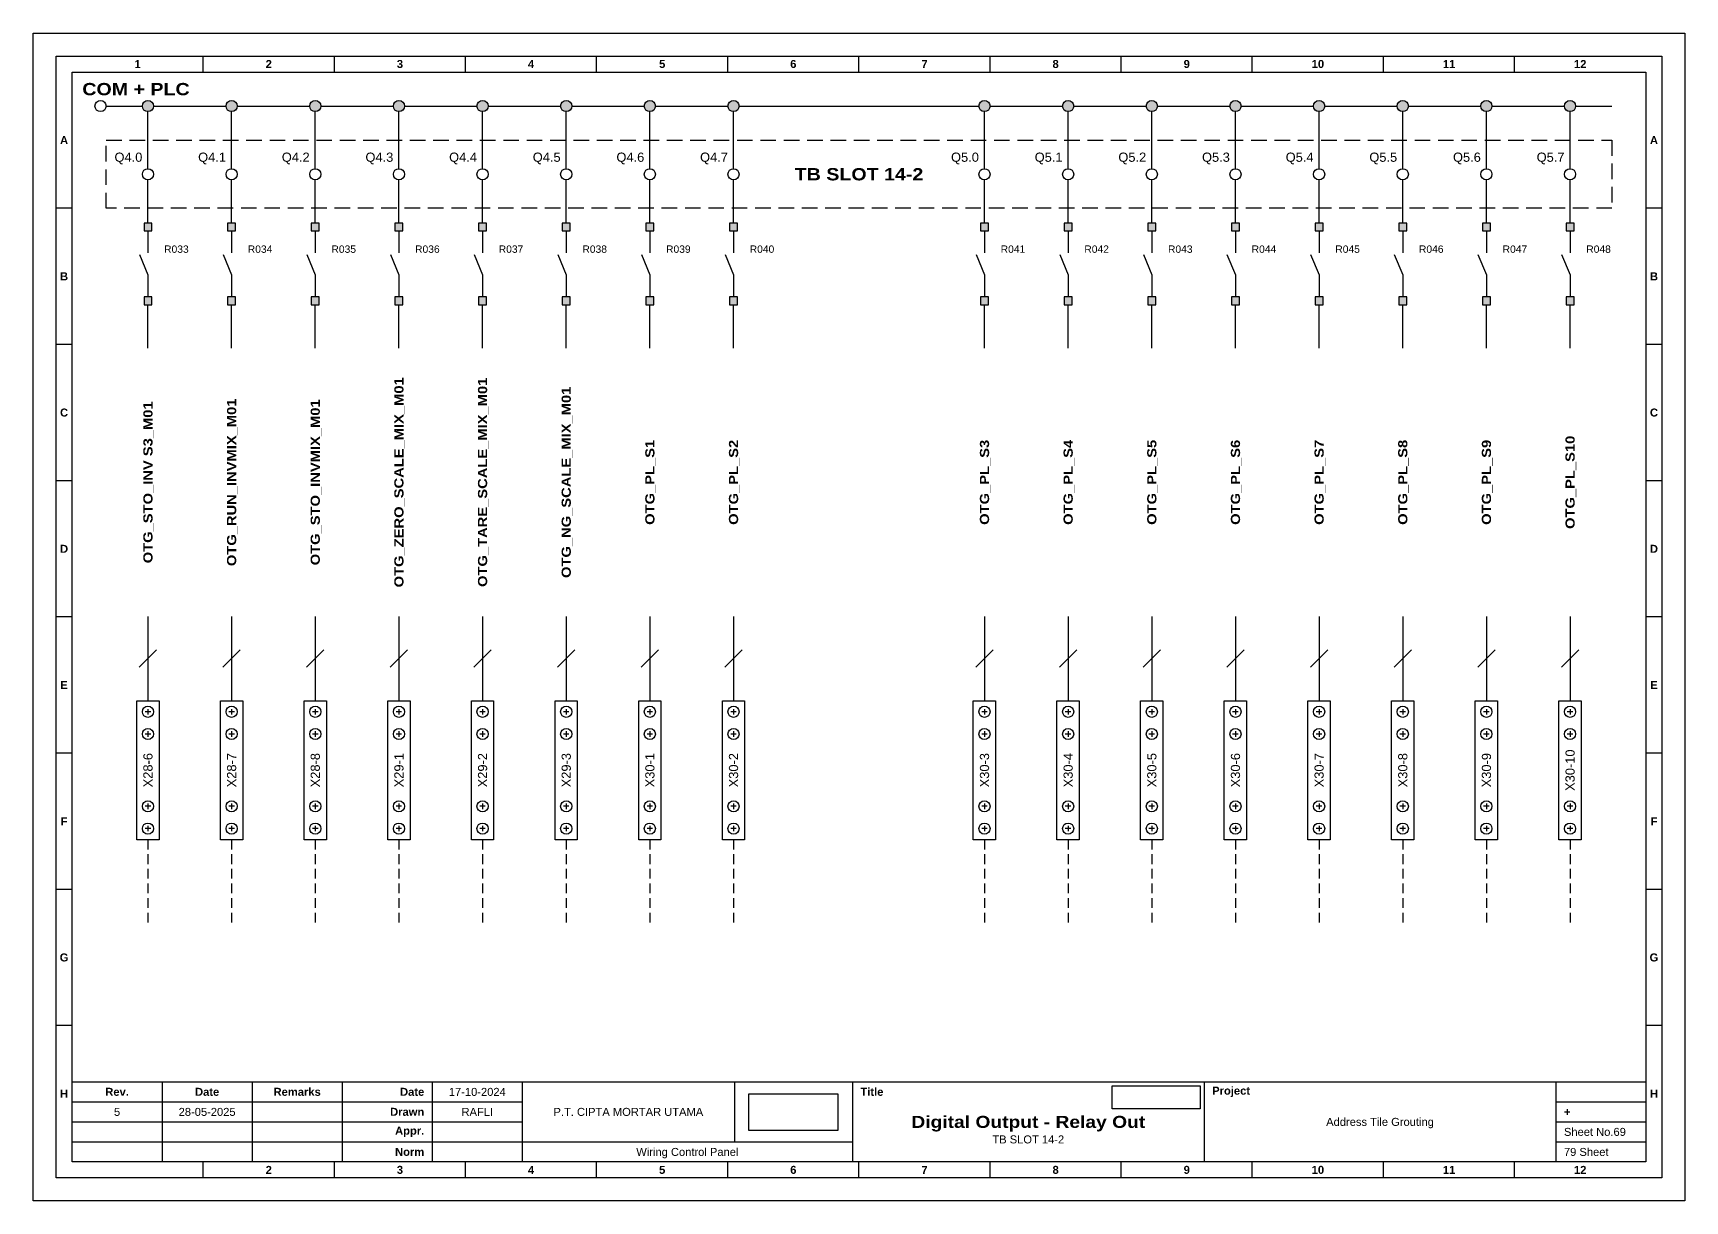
# Model space of a CAD drawing. Header units: millimetres. Extents: x 1512 to 2711, y 1342 to 1994.
# Drawn here: x 2131.7 to 2401.1, y 1803.4 to 1993.8 of the extents above; entities that cross this region are included whole.
import ezdxf
from ezdxf.enums import TextEntityAlignment as Align

# ---------------------------------------------------------------- set-up
doc = ezdxf.new("R2010")
doc.units = ezdxf.units.MM
doc.linetypes.add('HIDDEN', pattern=[9.525, 6.35, -3.175])
doc.styles.add('Bold', font='ariblk.ttf', dxfattribs={"height": 25.4})
doc.styles.get("Standard").update_dxf_attribs({"font": 'arial.ttf'})
picture_1 = doc.add_image_def('image1.png', size_in_pixel=(2048, 847))
picture_2 = doc.add_image_def('image2.png', size_in_pixel=(2092, 542))

# ---------------------------------------------------------------- blocks, each defined once
blk = doc.blocks.new('KOP MU PROJECT')
at = {"color": 6, "ltscale": 50}
for p, q in [((27.74, 184.05), (27.74, 186.66)), ((49.13, 184.05), (49.13, 186.66)), ((70.51, 184.05), (70.51, 186.66)), ((91.89, 184.05), (91.89, 186.66)), ((113.27, 184.05), (113.27, 186.66)), ((134.66, 184.05), (134.66, 186.66)), ((156.04, 184.05), (156.04, 186.66)), ((177.42, 184.05), (177.42, 186.66)), ((198.8, 184.05), (198.8, 186.66)), ((220.19, 184.05), (220.19, 186.66)), ((241.57, 184.05), (241.57, 186.66)), ((6.36, 161.84), (3.75, 161.84)), ((265.59, 161.84), (262.98, 161.84)), ((6.36, 139.63), (3.75, 139.63)), ((265.59, 139.63), (262.98, 139.63)), ((6.36, 117.42), (3.75, 117.42)), ((265.59, 117.42), (262.98, 117.42)), ((6.36, 95.22), (3.75, 95.22)), ((265.59, 95.22), (262.98, 95.22)), ((6.36, 73.01), (3.75, 73.01)), ((265.59, 73.01), (262.98, 73.01)), ((6.36, 50.8), (3.75, 50.8)), ((265.59, 50.8), (262.98, 50.8)), ((6.36, 28.59), (3.75, 28.59)), ((265.59, 28.59), (262.98, 28.59)), ((27.74, 3.75), (27.74, 6.36)), ((49.13, 3.75), (49.13, 6.36)), ((70.51, 3.75), (70.51, 6.36)), ((91.89, 3.75), (91.89, 6.36)), ((113.27, 3.75), (113.27, 6.36)), ((134.66, 3.75), (134.66, 6.36)), ((156.04, 3.75), (156.04, 6.36)), ((177.42, 3.75), (177.42, 6.36)), ((198.8, 3.75), (198.8, 6.36)), ((220.19, 3.75), (220.19, 6.36)), ((241.57, 3.75), (241.57, 6.36))]:
    blk.add_line(p, q, dxfattribs=at)
at = {"ltscale": 50}
for p, q in [((6.36, 19.41), (262.98, 19.41)), ((21.04, 19.41), (21.04, 6.36)), ((35.72, 19.41), (35.72, 6.36)), ((50.41, 19.41), (50.41, 6.36)), ((65.09, 19.41), (65.09, 6.36)), ((79.77, 19.41), (79.77, 6.36)), ((114.35, 19.41), (114.35, 9.62)), ((133.6, 19.41), (133.6, 6.36)), ((190.95, 19.41), (190.95, 6.36)), ((248.3, 19.41), (248.3, 6.36)), ((6.36, 16.15), (79.77, 16.15)), ((248.3, 16.15), (262.98, 16.15)), ((6.36, 12.89), (79.77, 12.89)), ((248.3, 12.89), (262.98, 12.89)), ((6.36, 9.62), (133.6, 9.62)), ((248.3, 9.62), (262.98, 9.62))]:
    blk.add_line(p, q, dxfattribs=at)
at = {"color": 1, "ltscale": 50}
blk.add_lwpolyline([(269.34, 0), (0, 0), (0, 190.41), (269.34, 190.41)], close=True, dxfattribs=at)
at = {"color": 6, "ltscale": 50}
for points in [[(265.59, 3.75), (3.75, 3.75), (3.75, 186.66), (265.59, 186.66)], [(262.98, 6.36), (6.36, 6.36), (6.36, 184.05), (262.98, 184.05)]]:
    blk.add_lwpolyline(points, close=True, dxfattribs=at)
at = {"ltscale": 50, "char_height": 1.305, "attachment_point": 4}
for s, width, heights, insert in [('\\pxqc;{\\fArial|b1|i0|c0|p34;1}', 21.3825, [2.51], (6.36, 185.36)), ('\\pxqc;{\\fArial|b1|i0|c0|p34;2}', 21.3825, [2.51], (27.74, 185.36)), ('\\pxqc;{\\fArial|b1|i0|c0|p34;3}', 21.3825, [2.51], (49.13, 185.36)), ('\\pxqc;{\\fArial|b1|i0|c0|p34;4}', 21.3825, [2.51], (70.51, 185.36)), ('\\pxqc;{\\fArial|b1|i0|c0|p34;5}', 21.3825, [2.51], (91.89, 185.36)), ('\\pxqc;{\\fArial|b1|i0|c0|p34;6}', 21.3825, [2.51], (113.27, 185.36)), ('\\pxqc;{\\fArial|b1|i0|c0|p34;7}', 21.3825, [2.51], (134.66, 185.36)), ('\\pxqc;{\\fArial|b1|i0|c0|p34;8}', 21.3825, [2.51], (156.04, 185.36)), ('\\pxqc;{\\fArial|b1|i0|c0|p34;9}', 21.3825, [2.51], (177.42, 185.36)), ('\\pxqc;{\\fArial|b1|i0|c0|p34;10}', 21.3825, [2.51], (198.8, 185.36)), ('\\pxqc;{\\fArial|b1|i0|c0|p34;11}', 21.3825, [2.51], (220.19, 185.36)), ('\\pxqc;{\\fArial|b1|i0|c0|p34;12}', 21.3825, [2.51], (241.57, 185.36)), ('\\pxqc;{\\fArial|b1|i0|c0|p34;A}', 2.61, [2.51], (3.75, 172.95)), ('\\pxqc;{\\fArial|b1|i0|c0|p34;A}', 2.61, [2.51], (262.98, 172.95)), ('\\pxqc;{\\fArial|b1|i0|c0|p34;B}', 2.61, [2.51], (3.75, 150.74)), ('\\pxqc;{\\fArial|b1|i0|c0|p34;B}', 2.61, [2.51], (262.98, 150.74)), ('\\pxqc;{\\fArial|b1|i0|c0|p34;C}', 2.61, [2.51], (3.75, 128.53)), ('\\pxqc;{\\fArial|b1|i0|c0|p34;C}', 2.61, [2.51], (262.98, 128.53)), ('\\pxqc;{\\fArial|b1|i0|c0|p34;D}', 2.61, [2.51], (3.75, 106.32)), ('\\pxqc;{\\fArial|b1|i0|c0|p34;D}', 2.61, [2.51], (262.98, 106.32)), ('\\pxqc;{\\fArial|b1|i0|c0|p34;E}', 2.61, [2.51], (3.75, 84.11)), ('\\pxqc;{\\fArial|b1|i0|c0|p34;E}', 2.61, [2.51], (262.98, 84.11)), ('\\pxqc;{\\fArial|b1|i0|c0|p34;F}', 2.61, [2.51], (3.75, 61.9)), ('\\pxqc;{\\fArial|b1|i0|c0|p34;F}', 2.61, [2.51], (262.98, 61.9)), ('\\pxqc;{\\fArial|b1|i0|c0|p34;G}', 2.61, [2.51], (3.75, 39.69)), ('\\pxqc;{\\fArial|b1|i0|c0|p34;G}', 2.61, [2.51], (262.98, 39.69)), ('\\pxqc;{\\fArial|b1|i0|c0|p34;H}', 2.61, [2.51], (3.75, 17.47)), ('\\pxqc;{\\fArial|b1|i0|c0|p34;Rev.}', 14.6811, [2.88], (6.36, 17.78)), ('\\pxqc;{\\fArial|b1|i0|c0|p34;Date}', 14.6811, [2.88], (21.04, 17.78)), ('\\pxqc;{\\fArial|b1|i0|c0|p34;Remarks}', 14.6811, [2.88], (35.72, 17.78)), ('\\pxqr;{\\fArial|b1|i0|c0|p34;Date}', 13.3761, [2.88], (50.41, 17.78)), ('\\pxql;{\\fArial|b1|i0|c0|p34;Title}', 50.2419, [2.88], (134.9, 17.78)), ('\\pxql;{\\fArial|b1|i0|c0|p34;Project}', 50.2419, [2.88], (192.25, 17.78)), ('\\pxqc;{\\fArial|b1|i0|c0|p34;H}', 2.61, [2.51], (262.98, 17.47)), ('\\pxqr;{\\fArial|b1|i0|c0|p34;Drawn}', 13.3761, [2.88], (50.41, 14.52)), ('\\pxql;{\\fArial|b1|i0|c0|p34;+}', 14.6811, [2.88], (249.61, 14.52)), ('\\pxqr;{\\fArial|b1|i0|c0|p34;Appr.}', 13.3761, [2.88], (50.41, 11.26)), ('\\pxqr;{\\fArial|b1|i0|c0|p34;Norm}', 13.3761, [2.88], (50.41, 7.99)), ('\\pxqc;{\\fArial|b1|i0|c0|p34;2}', 21.3825, [2.51], (27.74, 5.06)), ('\\pxqc;{\\fArial|b1|i0|c0|p34;3}', 21.3825, [2.51], (49.13, 5.06)), ('\\pxqc;{\\fArial|b1|i0|c0|p34;4}', 21.3825, [2.51], (70.51, 5.06)), ('\\pxqc;{\\fArial|b1|i0|c0|p34;5}', 21.3825, [2.51], (91.89, 5.06)), ('\\pxqc;{\\fArial|b1|i0|c0|p34;6}', 21.3825, [2.51], (113.27, 5.06)), ('\\pxqc;{\\fArial|b1|i0|c0|p34;7}', 21.3825, [2.51], (134.66, 5.06)), ('\\pxqc;{\\fArial|b1|i0|c0|p34;8}', 21.3825, [2.51], (156.04, 5.06)), ('\\pxqc;{\\fArial|b1|i0|c0|p34;9}', 21.3825, [2.51], (177.42, 5.06)), ('\\pxqc;{\\fArial|b1|i0|c0|p34;10}', 21.3825, [2.51], (198.8, 5.06)), ('\\pxqc;{\\fArial|b1|i0|c0|p34;11}', 21.3825, [2.51], (220.19, 5.06)), ('\\pxqc;{\\fArial|b1|i0|c0|p34;12}', 21.3825, [2.51], (241.57, 5.06))]:
    blk.add_mtext_dynamic_manual_height_columns(s, width=width, gutter_width=0.0326, heights=heights, dxfattribs=dict(at, insert=insert))
at = {"ltscale": 50}
for tag, p in [('DATECREATED', (72.43, 17.78)), ('REV', (13.7, 14.52)), ('REVDATE', (28.38, 14.52)), ('REMARKS', (43.06, 14.52)), ('DRAWN', (72.43, 14.52)), ('COMPANY', (97.06, 14.52)), ('PROJECT', (219.62, 12.89)), ('APPR', (72.43, 11.26)), ('NORM', (72.43, 7.99)), ('DRAWINGCATEGORY', (106.68, 7.99)), ('DESCRIPTION', (162.27, 10.03))]:
    blk.add_attdef(tag, text='', height=1.3, dxfattribs=at).set_placement(p, align=Align.MIDDLE_CENTER)
at = {"ltscale": 50, "style": 'Bold'}
blk.add_attdef('TITLE', text='', height=1.96, dxfattribs=at).set_placement((162.27, 12.89), align=Align.MIDDLE_CENTER)
at = {"ltscale": 50}
for tag, p in [('SHEETNUMBER', (249.61, 11.26)), ('TOTALSHEET', (249.61, 7.99))]:
    blk.add_attdef(tag, text='', height=1.3, dxfattribs=at).set_placement(p, align=Align.MIDDLE_LEFT)
image = blk.add_image(picture_1, insert=(116.72, 11.48), size_in_units=(14.5, 6), dxfattribs=at)
image.dxf.flags = 15
image = blk.add_image(picture_2, insert=(175.94, 15.04), size_in_units=(14.36, 3.72), dxfattribs=at)
image.dxf.flags = 15

msp = doc.modelspace()

# ---------------------------------------------------------------- hatches: boundary and pattern name
at = {"true_color": 0x105689}
h = msp.add_hatch(color=146, dxfattribs=at)
h.dxf.hatch_style = 1
h.paths.add_polyline_path([(2383.22, 1981.86, 1), (2381.41, 1981.86, 1)])
h.paths.add_polyline_path([(2369.58, 1981.86, 1), (2367.77, 1981.86, 1)])
h.paths.add_polyline_path([(2355.94, 1981.86, 1), (2354.13, 1981.86, 1)])
h.paths.add_polyline_path([(2342.3, 1981.86, 1), (2340.49, 1981.86, 1)])
h.paths.add_polyline_path([(2328.66, 1981.86, 1), (2326.85, 1981.86, 1)])
h.paths.add_polyline_path([(2315.02, 1981.86, 1), (2313.21, 1981.86, 1)])
h.paths.add_polyline_path([(2301.38, 1981.86, 1), (2299.57, 1981.86, 1)])
h.paths.add_polyline_path([(2287.74, 1981.86, 1), (2285.93, 1981.86, 1)])
h.paths.add_polyline_path([(2246.83, 1981.86, 1), (2245.01, 1981.86, 1)])
h.paths.add_polyline_path([(2233.19, 1981.86, 1), (2231.37, 1981.86, 1)])
h.paths.add_polyline_path([(2219.55, 1981.86, 1), (2217.73, 1981.86, 1)])
h.paths.add_polyline_path([(2205.91, 1981.86, 1), (2204.09, 1981.86, 1)])
h.paths.add_polyline_path([(2192.27, 1981.86, 1), (2190.45, 1981.86, 1)])
h.paths.add_polyline_path([(2178.63, 1981.86, 1), (2176.81, 1981.86, 1)])
h.paths.add_polyline_path([(2164.99, 1981.86, 1), (2163.17, 1981.86, 1)])
h.paths.add_polyline_path([(2151.35, 1981.86, 1), (2149.53, 1981.86, 1)])
h = msp.add_hatch(color=256)
h.dxf.hatch_style = 1
h.paths.add_polyline_path([(2149.8, 1962.79), (2149.8, 1961.51), (2151.08, 1961.51), (2151.08, 1962.79)])
h.paths.add_polyline_path([(2149.8, 1949.46), (2151.08, 1949.46), (2151.08, 1950.74), (2149.8, 1950.74)])
h = msp.add_hatch(color=256)
h.dxf.hatch_style = 1
h.paths.add_polyline_path([(2163.44, 1962.79), (2163.44, 1961.51), (2164.72, 1961.51), (2164.72, 1962.79)])
h.paths.add_polyline_path([(2163.44, 1949.46), (2164.72, 1949.46), (2164.72, 1950.74), (2163.44, 1950.74)])
h = msp.add_hatch(color=256)
h.dxf.hatch_style = 1
h.paths.add_polyline_path([(2177.08, 1962.79), (2177.08, 1961.51), (2178.36, 1961.51), (2178.36, 1962.79)])
h.paths.add_polyline_path([(2177.08, 1949.46), (2178.36, 1949.46), (2178.36, 1950.74), (2177.08, 1950.74)])
h = msp.add_hatch(color=256)
h.dxf.hatch_style = 1
h.paths.add_polyline_path([(2190.72, 1962.79), (2190.72, 1961.51), (2192, 1961.51), (2192, 1962.79)])
h.paths.add_polyline_path([(2190.72, 1949.46), (2192, 1949.46), (2192, 1950.74), (2190.72, 1950.74)])
h = msp.add_hatch(color=256)
h.dxf.hatch_style = 1
h.paths.add_polyline_path([(2204.36, 1962.79), (2204.36, 1961.51), (2205.64, 1961.51), (2205.64, 1962.79)])
h.paths.add_polyline_path([(2204.36, 1949.46), (2205.64, 1949.46), (2205.64, 1950.74), (2204.36, 1950.74)])
h = msp.add_hatch(color=256)
h.dxf.hatch_style = 1
h.paths.add_polyline_path([(2218, 1962.79), (2218, 1961.51), (2219.28, 1961.51), (2219.28, 1962.79)])
h.paths.add_polyline_path([(2218, 1949.46), (2219.28, 1949.46), (2219.28, 1950.74), (2218, 1950.74)])
h = msp.add_hatch(color=256)
h.dxf.hatch_style = 1
h.paths.add_polyline_path([(2231.64, 1962.79), (2231.64, 1961.51), (2232.92, 1961.51), (2232.92, 1962.79)])
h.paths.add_polyline_path([(2231.64, 1949.46), (2232.92, 1949.46), (2232.92, 1950.74), (2231.64, 1950.74)])
h = msp.add_hatch(color=256)
h.dxf.hatch_style = 1
h.paths.add_polyline_path([(2245.28, 1962.79), (2245.28, 1961.51), (2246.56, 1961.51), (2246.56, 1962.79)])
h.paths.add_polyline_path([(2245.28, 1949.46), (2246.56, 1949.46), (2246.56, 1950.74), (2245.28, 1950.74)])
h = msp.add_hatch(color=256)
h.dxf.hatch_style = 1
h.paths.add_polyline_path([(2286.2, 1962.79), (2286.2, 1961.51), (2287.48, 1961.51), (2287.48, 1962.79)])
h.paths.add_polyline_path([(2286.2, 1949.46), (2287.48, 1949.46), (2287.48, 1950.74), (2286.2, 1950.74)])
h = msp.add_hatch(color=256)
h.dxf.hatch_style = 1
h.paths.add_polyline_path([(2299.84, 1962.79), (2299.84, 1961.51), (2301.12, 1961.51), (2301.12, 1962.79)])
h.paths.add_polyline_path([(2299.84, 1949.46), (2301.12, 1949.46), (2301.12, 1950.74), (2299.84, 1950.74)])
h = msp.add_hatch(color=256)
h.dxf.hatch_style = 1
h.paths.add_polyline_path([(2313.48, 1962.79), (2313.48, 1961.51), (2314.76, 1961.51), (2314.76, 1962.79)])
h.paths.add_polyline_path([(2313.48, 1949.46), (2314.76, 1949.46), (2314.76, 1950.74), (2313.48, 1950.74)])
h = msp.add_hatch(color=256)
h.dxf.hatch_style = 1
h.paths.add_polyline_path([(2327.12, 1962.79), (2327.12, 1961.51), (2328.4, 1961.51), (2328.4, 1962.79)])
h.paths.add_polyline_path([(2327.12, 1949.46), (2328.4, 1949.46), (2328.4, 1950.74), (2327.12, 1950.74)])
h = msp.add_hatch(color=256)
h.dxf.hatch_style = 1
h.paths.add_polyline_path([(2340.76, 1962.79), (2340.76, 1961.51), (2342.04, 1961.51), (2342.04, 1962.79)])
h.paths.add_polyline_path([(2340.76, 1949.46), (2342.04, 1949.46), (2342.04, 1950.74), (2340.76, 1950.74)])
h = msp.add_hatch(color=256)
h.dxf.hatch_style = 1
h.paths.add_polyline_path([(2354.4, 1962.79), (2354.4, 1961.51), (2355.68, 1961.51), (2355.68, 1962.79)])
h.paths.add_polyline_path([(2354.4, 1949.46), (2355.68, 1949.46), (2355.68, 1950.74), (2354.4, 1950.74)])
h = msp.add_hatch(color=256)
h.dxf.hatch_style = 1
h.paths.add_polyline_path([(2368.04, 1962.79), (2368.04, 1961.51), (2369.32, 1961.51), (2369.32, 1962.79)])
h.paths.add_polyline_path([(2368.04, 1949.46), (2369.32, 1949.46), (2369.32, 1950.74), (2368.04, 1950.74)])
h = msp.add_hatch(color=256)
h.dxf.hatch_style = 1
h.paths.add_polyline_path([(2381.68, 1962.79), (2381.68, 1961.51), (2382.96, 1961.51), (2382.96, 1962.79)])
h.paths.add_polyline_path([(2381.68, 1949.46), (2382.96, 1949.46), (2382.96, 1950.74), (2381.68, 1950.74)])

# ---------------------------------------------------------------- linework, layer by layer
at = {"color": 146, "true_color": 0x105689}
for p, q in [((2143.62, 1981.86), (2149.53, 1981.86)), ((2150.44, 1971.66), (2150.44, 1980.95)), ((2151.35, 1981.86), (2163.17, 1981.86)), ((2164.08, 1971.66), (2164.08, 1980.95)), ((2164.99, 1981.86), (2176.81, 1981.86)), ((2177.72, 1971.66), (2177.72, 1980.95)), ((2178.63, 1981.86), (2190.45, 1981.86)), ((2191.36, 1971.66), (2191.36, 1980.95)), ((2192.27, 1981.86), (2204.09, 1981.86)), ((2205, 1971.66), (2205, 1980.95)), ((2205.91, 1981.86), (2217.73, 1981.86)), ((2218.64, 1971.66), (2218.64, 1980.95)), ((2219.55, 1981.86), (2231.37, 1981.86)), ((2232.28, 1971.66), (2232.28, 1980.95)), ((2233.19, 1981.86), (2245.01, 1981.86)), ((2245.92, 1971.66), (2245.92, 1980.95)), ((2246.83, 1981.86), (2285.93, 1981.86)), ((2286.84, 1971.66), (2286.84, 1980.95)), ((2287.74, 1981.86), (2299.57, 1981.86)), ((2300.48, 1971.66), (2300.48, 1980.95)), ((2301.38, 1981.86), (2313.21, 1981.86)), ((2314.12, 1971.66), (2314.12, 1980.95)), ((2315.02, 1981.86), (2326.85, 1981.86)), ((2327.76, 1971.66), (2327.76, 1980.95)), ((2328.66, 1981.86), (2340.49, 1981.86)), ((2341.4, 1971.66), (2341.4, 1980.95)), ((2342.3, 1981.86), (2354.13, 1981.86)), ((2355.04, 1971.66), (2355.04, 1980.95)), ((2355.94, 1981.86), (2367.77, 1981.86)), ((2368.68, 1971.66), (2368.68, 1980.95)), ((2369.58, 1981.86), (2381.41, 1981.86)), ((2382.32, 1971.66), (2382.32, 1980.95)), ((2383.22, 1981.86), (2389.14, 1981.86)), ((2150.44, 1962.79), (2150.44, 1969.85)), ((2164.08, 1962.79), (2164.08, 1969.85)), ((2177.72, 1962.79), (2177.72, 1969.85)), ((2191.36, 1962.79), (2191.36, 1969.85)), ((2205, 1962.79), (2205, 1969.85)), ((2218.64, 1962.79), (2218.64, 1969.85)), ((2232.28, 1962.79), (2232.28, 1969.85)), ((2245.92, 1962.79), (2245.92, 1969.85)), ((2286.84, 1962.79), (2286.84, 1969.85)), ((2300.48, 1962.79), (2300.48, 1969.85)), ((2314.12, 1962.79), (2314.12, 1969.85)), ((2327.76, 1962.79), (2327.76, 1969.85)), ((2341.4, 1962.79), (2341.4, 1969.85)), ((2355.04, 1962.79), (2355.04, 1969.85)), ((2368.68, 1962.79), (2368.68, 1969.85)), ((2382.32, 1962.79), (2382.32, 1969.85)), ((2150.44, 1942.41), (2150.44, 1949.46)), ((2164.08, 1942.41), (2164.08, 1949.46)), ((2177.72, 1942.41), (2177.72, 1949.46)), ((2191.36, 1942.41), (2191.36, 1949.46)), ((2205, 1942.41), (2205, 1949.46)), ((2218.64, 1942.41), (2218.64, 1949.46)), ((2232.28, 1942.41), (2232.28, 1949.46)), ((2245.92, 1942.41), (2245.92, 1949.46)), ((2286.84, 1942.41), (2286.84, 1949.46)), ((2300.48, 1942.41), (2300.48, 1949.46)), ((2314.12, 1942.41), (2314.12, 1949.46)), ((2327.76, 1942.41), (2327.76, 1949.46)), ((2341.4, 1942.41), (2341.4, 1949.46)), ((2355.04, 1942.41), (2355.04, 1949.46)), ((2368.68, 1942.41), (2368.68, 1949.46)), ((2382.32, 1942.41), (2382.32, 1949.46)), ((2150.44, 1898.64), (2150.44, 1884.92)), ((2164.08, 1898.64), (2164.08, 1884.92)), ((2177.72, 1898.64), (2177.72, 1884.92)), ((2191.36, 1898.64), (2191.36, 1884.92)), ((2205, 1898.64), (2205, 1884.92)), ((2218.64, 1898.64), (2218.64, 1884.92)), ((2232.28, 1898.64), (2232.28, 1884.92)), ((2245.92, 1898.64), (2245.92, 1884.92)), ((2286.84, 1898.64), (2286.84, 1884.92)), ((2300.48, 1898.64), (2300.48, 1884.92)), ((2314.12, 1898.64), (2314.12, 1884.92)), ((2327.76, 1898.64), (2327.76, 1884.92)), ((2341.4, 1898.64), (2341.4, 1884.92)), ((2355.04, 1898.64), (2355.04, 1884.92)), ((2368.68, 1898.64), (2368.68, 1884.92)), ((2382.32, 1898.64), (2382.32, 1884.92)), ((2149.03, 1890.37), (2151.85, 1893.2)), ((2162.67, 1890.37), (2165.49, 1893.2)), ((2176.31, 1890.37), (2179.13, 1893.2)), ((2189.95, 1890.37), (2192.77, 1893.2)), ((2203.59, 1890.37), (2206.41, 1893.2)), ((2217.23, 1890.37), (2220.05, 1893.2)), ((2230.86, 1890.37), (2233.69, 1893.2)), ((2244.5, 1890.37), (2247.33, 1893.2)), ((2285.42, 1890.37), (2288.25, 1893.2)), ((2299.06, 1890.37), (2301.89, 1893.2)), ((2312.7, 1890.37), (2315.53, 1893.2)), ((2326.34, 1890.37), (2329.17, 1893.2)), ((2339.98, 1890.37), (2342.81, 1893.2)), ((2353.62, 1890.37), (2356.45, 1893.2)), ((2367.26, 1890.37), (2370.09, 1893.2)), ((2380.9, 1890.37), (2383.73, 1893.2))]:
    msp.add_line(p, q, dxfattribs=at)
at = {"ltscale": 50}
for p, q in [((2150.44, 1961.51), (2150.44, 1957.92)), ((2164.08, 1961.51), (2164.08, 1957.92)), ((2177.72, 1961.51), (2177.72, 1957.92)), ((2191.36, 1961.51), (2191.36, 1957.92)), ((2205, 1961.51), (2205, 1957.92)), ((2218.64, 1961.51), (2218.64, 1957.92)), ((2232.28, 1961.51), (2232.28, 1957.92)), ((2245.92, 1961.51), (2245.92, 1957.92)), ((2286.84, 1961.51), (2286.84, 1957.92)), ((2300.48, 1961.51), (2300.48, 1957.92)), ((2314.12, 1961.51), (2314.12, 1957.92)), ((2327.76, 1961.51), (2327.76, 1957.92)), ((2341.4, 1961.51), (2341.4, 1957.92)), ((2355.04, 1961.51), (2355.04, 1957.92)), ((2368.68, 1961.51), (2368.68, 1957.92)), ((2382.32, 1961.51), (2382.32, 1957.92)), ((2149.07, 1957.65), (2150.44, 1954.33)), ((2162.71, 1957.65), (2164.08, 1954.33)), ((2176.35, 1957.65), (2177.72, 1954.33)), ((2189.99, 1957.65), (2191.36, 1954.33)), ((2203.63, 1957.65), (2205, 1954.33)), ((2217.27, 1957.65), (2218.64, 1954.33)), ((2230.91, 1957.65), (2232.28, 1954.33)), ((2244.55, 1957.65), (2245.92, 1954.33)), ((2285.46, 1957.65), (2286.84, 1954.33)), ((2299.1, 1957.65), (2300.48, 1954.33)), ((2312.74, 1957.65), (2314.12, 1954.33)), ((2326.38, 1957.65), (2327.76, 1954.33)), ((2340.02, 1957.65), (2341.4, 1954.33)), ((2353.66, 1957.65), (2355.04, 1954.33)), ((2367.3, 1957.65), (2368.68, 1954.33)), ((2380.94, 1957.65), (2382.32, 1954.33)), ((2150.44, 1954.33), (2150.44, 1950.74)), ((2164.08, 1954.33), (2164.08, 1950.74)), ((2177.72, 1954.33), (2177.72, 1950.74)), ((2191.36, 1954.33), (2191.36, 1950.74)), ((2205, 1954.33), (2205, 1950.74)), ((2218.64, 1954.33), (2218.64, 1950.74)), ((2232.28, 1954.33), (2232.28, 1950.74)), ((2245.92, 1954.33), (2245.92, 1950.74)), ((2286.84, 1954.33), (2286.84, 1950.74)), ((2300.48, 1954.33), (2300.48, 1950.74)), ((2314.12, 1954.33), (2314.12, 1950.74)), ((2327.76, 1954.33), (2327.76, 1950.74)), ((2341.4, 1954.33), (2341.4, 1950.74)), ((2355.04, 1954.33), (2355.04, 1950.74)), ((2368.68, 1954.33), (2368.68, 1950.74)), ((2382.32, 1954.33), (2382.32, 1950.74))]:
    msp.add_line(p, q, dxfattribs=at)
at = {"color": 6}
for p, q in [((2150.89, 1883.11), (2149.99, 1883.11)), ((2150.44, 1883.56), (2150.44, 1882.66)), ((2164.53, 1883.11), (2163.63, 1883.11)), ((2164.08, 1883.56), (2164.08, 1882.66)), ((2178.17, 1883.11), (2177.27, 1883.11)), ((2177.72, 1883.56), (2177.72, 1882.66)), ((2191.81, 1883.11), (2190.91, 1883.11)), ((2191.36, 1883.56), (2191.36, 1882.66)), ((2205.45, 1883.11), (2204.55, 1883.11)), ((2205, 1883.56), (2205, 1882.66)), ((2219.09, 1883.11), (2218.19, 1883.11)), ((2218.64, 1883.56), (2218.64, 1882.66)), ((2232.73, 1883.11), (2231.83, 1883.11)), ((2232.28, 1883.56), (2232.28, 1882.66)), ((2246.37, 1883.11), (2245.47, 1883.11)), ((2245.92, 1883.56), (2245.92, 1882.66)), ((2287.29, 1883.11), (2286.38, 1883.11)), ((2286.84, 1883.56), (2286.84, 1882.66)), ((2300.93, 1883.11), (2300.02, 1883.11)), ((2300.48, 1883.56), (2300.48, 1882.66)), ((2314.57, 1883.11), (2313.66, 1883.11)), ((2314.12, 1883.56), (2314.12, 1882.66)), ((2328.21, 1883.11), (2327.3, 1883.11)), ((2327.76, 1883.56), (2327.76, 1882.66)), ((2341.85, 1883.11), (2340.94, 1883.11)), ((2341.4, 1883.56), (2341.4, 1882.66)), ((2355.49, 1883.11), (2354.58, 1883.11)), ((2355.04, 1883.56), (2355.04, 1882.66)), ((2369.13, 1883.11), (2368.22, 1883.11)), ((2368.68, 1883.56), (2368.68, 1882.66)), ((2382.77, 1883.11), (2381.86, 1883.11)), ((2382.32, 1883.56), (2382.32, 1882.66)), ((2150.89, 1879.48), (2149.99, 1879.48)), ((2150.44, 1879.94), (2150.44, 1879.03)), ((2164.53, 1879.48), (2163.63, 1879.48)), ((2164.08, 1879.94), (2164.08, 1879.03)), ((2178.17, 1879.48), (2177.27, 1879.48)), ((2177.72, 1879.94), (2177.72, 1879.03)), ((2191.81, 1879.48), (2190.91, 1879.48)), ((2191.36, 1879.94), (2191.36, 1879.03)), ((2205.45, 1879.48), (2204.55, 1879.48)), ((2205, 1879.94), (2205, 1879.03)), ((2219.09, 1879.48), (2218.19, 1879.48)), ((2218.64, 1879.94), (2218.64, 1879.03)), ((2232.73, 1879.48), (2231.83, 1879.48)), ((2232.28, 1879.94), (2232.28, 1879.03)), ((2246.37, 1879.48), (2245.47, 1879.48)), ((2245.92, 1879.94), (2245.92, 1879.03)), ((2287.29, 1879.48), (2286.38, 1879.48)), ((2286.84, 1879.94), (2286.84, 1879.03)), ((2300.93, 1879.48), (2300.02, 1879.48)), ((2300.48, 1879.94), (2300.48, 1879.03)), ((2314.57, 1879.48), (2313.66, 1879.48)), ((2314.12, 1879.94), (2314.12, 1879.03)), ((2328.21, 1879.48), (2327.3, 1879.48)), ((2327.76, 1879.94), (2327.76, 1879.03)), ((2341.85, 1879.48), (2340.94, 1879.48)), ((2341.4, 1879.94), (2341.4, 1879.03)), ((2355.49, 1879.48), (2354.58, 1879.48)), ((2355.04, 1879.94), (2355.04, 1879.03)), ((2369.13, 1879.48), (2368.22, 1879.48)), ((2368.68, 1879.94), (2368.68, 1879.03)), ((2382.77, 1879.48), (2381.86, 1879.48)), ((2382.32, 1879.94), (2382.32, 1879.03)), ((2150.89, 1867.7), (2149.99, 1867.7)), ((2150.44, 1868.15), (2150.44, 1867.24)), ((2164.53, 1867.7), (2163.63, 1867.7)), ((2164.08, 1868.15), (2164.08, 1867.24)), ((2178.17, 1867.7), (2177.27, 1867.7)), ((2177.72, 1868.15), (2177.72, 1867.24)), ((2191.81, 1867.7), (2190.91, 1867.7)), ((2191.36, 1868.15), (2191.36, 1867.24)), ((2205.45, 1867.7), (2204.55, 1867.7)), ((2205, 1868.15), (2205, 1867.24)), ((2219.09, 1867.7), (2218.19, 1867.7)), ((2218.64, 1868.15), (2218.64, 1867.24)), ((2232.73, 1867.7), (2231.83, 1867.7)), ((2232.28, 1868.15), (2232.28, 1867.24)), ((2246.37, 1867.7), (2245.47, 1867.7)), ((2245.92, 1868.15), (2245.92, 1867.24)), ((2287.29, 1867.7), (2286.38, 1867.7)), ((2286.84, 1868.15), (2286.84, 1867.24)), ((2300.93, 1867.7), (2300.02, 1867.7)), ((2300.48, 1868.15), (2300.48, 1867.24)), ((2314.57, 1867.7), (2313.66, 1867.7)), ((2314.12, 1868.15), (2314.12, 1867.24)), ((2328.21, 1867.7), (2327.3, 1867.7)), ((2327.76, 1868.15), (2327.76, 1867.24)), ((2341.85, 1867.7), (2340.94, 1867.7)), ((2341.4, 1868.15), (2341.4, 1867.24)), ((2355.49, 1867.7), (2354.58, 1867.7)), ((2355.04, 1868.15), (2355.04, 1867.24)), ((2369.13, 1867.7), (2368.22, 1867.7)), ((2368.68, 1868.15), (2368.68, 1867.24)), ((2382.77, 1867.7), (2381.86, 1867.7)), ((2382.32, 1868.15), (2382.32, 1867.24)), ((2150.89, 1864.07), (2149.99, 1864.07)), ((2150.44, 1864.52), (2150.44, 1863.62)), ((2164.53, 1864.07), (2163.63, 1864.07)), ((2164.08, 1864.52), (2164.08, 1863.62)), ((2178.17, 1864.07), (2177.27, 1864.07)), ((2177.72, 1864.52), (2177.72, 1863.62)), ((2191.81, 1864.07), (2190.91, 1864.07)), ((2191.36, 1864.52), (2191.36, 1863.62)), ((2205.45, 1864.07), (2204.55, 1864.07)), ((2205, 1864.52), (2205, 1863.62)), ((2219.09, 1864.07), (2218.19, 1864.07)), ((2218.64, 1864.52), (2218.64, 1863.62)), ((2232.73, 1864.07), (2231.83, 1864.07)), ((2232.28, 1864.52), (2232.28, 1863.62)), ((2246.37, 1864.07), (2245.47, 1864.07)), ((2245.92, 1864.52), (2245.92, 1863.62)), ((2287.29, 1864.07), (2286.38, 1864.07)), ((2286.84, 1864.52), (2286.84, 1863.62)), ((2300.93, 1864.07), (2300.02, 1864.07)), ((2300.48, 1864.52), (2300.48, 1863.62)), ((2314.57, 1864.07), (2313.66, 1864.07)), ((2314.12, 1864.52), (2314.12, 1863.62)), ((2328.21, 1864.07), (2327.3, 1864.07)), ((2327.76, 1864.52), (2327.76, 1863.62)), ((2341.85, 1864.07), (2340.94, 1864.07)), ((2341.4, 1864.52), (2341.4, 1863.62)), ((2355.49, 1864.07), (2354.58, 1864.07)), ((2355.04, 1864.52), (2355.04, 1863.62)), ((2369.13, 1864.07), (2368.22, 1864.07)), ((2368.68, 1864.52), (2368.68, 1863.62)), ((2382.77, 1864.07), (2381.86, 1864.07)), ((2382.32, 1864.52), (2382.32, 1863.62))]:
    msp.add_line(p, q, dxfattribs=at)
at = {"color": 146, "linetype": 'HIDDEN', "ltscale": 0.25, "true_color": 0x105689}
for p, q in [((2150.44, 1862.26), (2150.44, 1848.54)), ((2164.08, 1862.26), (2164.08, 1848.54)), ((2177.72, 1862.26), (2177.72, 1848.54)), ((2191.36, 1862.26), (2191.36, 1848.54)), ((2205, 1862.26), (2205, 1848.54)), ((2218.64, 1862.26), (2218.64, 1848.54)), ((2232.28, 1862.26), (2232.28, 1848.54)), ((2245.92, 1862.26), (2245.92, 1848.54)), ((2286.84, 1862.26), (2286.84, 1848.54)), ((2300.48, 1862.26), (2300.48, 1848.54)), ((2314.12, 1862.26), (2314.12, 1848.54)), ((2327.76, 1862.26), (2327.76, 1848.54)), ((2341.4, 1862.26), (2341.4, 1848.54)), ((2355.04, 1862.26), (2355.04, 1848.54)), ((2368.68, 1862.26), (2368.68, 1848.54)), ((2382.32, 1862.26), (2382.32, 1848.54))]:
    msp.add_line(p, q, dxfattribs=at)
at = {"linetype": 'HIDDEN', "ltscale": 0.4}
msp.add_lwpolyline([(2143.62, 1976.3), (2389.14, 1976.3), (2389.14, 1965.2), (2143.62, 1965.2)], close=True, dxfattribs=at)
at = {"ltscale": 500}
for points in [[(2149.8, 1961.51), (2151.08, 1961.51), (2151.08, 1962.79), (2149.8, 1962.79)], [(2163.44, 1961.51), (2164.72, 1961.51), (2164.72, 1962.79), (2163.44, 1962.79)], [(2177.08, 1961.51), (2178.36, 1961.51), (2178.36, 1962.79), (2177.08, 1962.79)], [(2190.72, 1961.51), (2192, 1961.51), (2192, 1962.79), (2190.72, 1962.79)], [(2204.36, 1961.51), (2205.64, 1961.51), (2205.64, 1962.79), (2204.36, 1962.79)], [(2218, 1961.51), (2219.28, 1961.51), (2219.28, 1962.79), (2218, 1962.79)], [(2231.64, 1961.51), (2232.92, 1961.51), (2232.92, 1962.79), (2231.64, 1962.79)], [(2245.28, 1961.51), (2246.56, 1961.51), (2246.56, 1962.79), (2245.28, 1962.79)], [(2286.2, 1961.51), (2287.48, 1961.51), (2287.48, 1962.79), (2286.2, 1962.79)], [(2299.84, 1961.51), (2301.12, 1961.51), (2301.12, 1962.79), (2299.84, 1962.79)], [(2313.48, 1961.51), (2314.76, 1961.51), (2314.76, 1962.79), (2313.48, 1962.79)], [(2327.12, 1961.51), (2328.4, 1961.51), (2328.4, 1962.79), (2327.12, 1962.79)], [(2340.76, 1961.51), (2342.04, 1961.51), (2342.04, 1962.79), (2340.76, 1962.79)], [(2354.4, 1961.51), (2355.68, 1961.51), (2355.68, 1962.79), (2354.4, 1962.79)], [(2368.04, 1961.51), (2369.32, 1961.51), (2369.32, 1962.79), (2368.04, 1962.79)], [(2381.68, 1961.51), (2382.96, 1961.51), (2382.96, 1962.79), (2381.68, 1962.79)], [(2149.8, 1949.46), (2151.08, 1949.46), (2151.08, 1950.74), (2149.8, 1950.74)], [(2163.44, 1949.46), (2164.72, 1949.46), (2164.72, 1950.74), (2163.44, 1950.74)], [(2177.08, 1949.46), (2178.36, 1949.46), (2178.36, 1950.74), (2177.08, 1950.74)], [(2190.72, 1949.46), (2192, 1949.46), (2192, 1950.74), (2190.72, 1950.74)], [(2204.36, 1949.46), (2205.64, 1949.46), (2205.64, 1950.74), (2204.36, 1950.74)], [(2218, 1949.46), (2219.28, 1949.46), (2219.28, 1950.74), (2218, 1950.74)], [(2231.64, 1949.46), (2232.92, 1949.46), (2232.92, 1950.74), (2231.64, 1950.74)], [(2245.28, 1949.46), (2246.56, 1949.46), (2246.56, 1950.74), (2245.28, 1950.74)], [(2286.2, 1949.46), (2287.48, 1949.46), (2287.48, 1950.74), (2286.2, 1950.74)], [(2299.84, 1949.46), (2301.12, 1949.46), (2301.12, 1950.74), (2299.84, 1950.74)], [(2313.48, 1949.46), (2314.76, 1949.46), (2314.76, 1950.74), (2313.48, 1950.74)], [(2327.12, 1949.46), (2328.4, 1949.46), (2328.4, 1950.74), (2327.12, 1950.74)], [(2340.76, 1949.46), (2342.04, 1949.46), (2342.04, 1950.74), (2340.76, 1950.74)], [(2354.4, 1949.46), (2355.68, 1949.46), (2355.68, 1950.74), (2354.4, 1950.74)], [(2368.04, 1949.46), (2369.32, 1949.46), (2369.32, 1950.74), (2368.04, 1950.74)], [(2381.68, 1949.46), (2382.96, 1949.46), (2382.96, 1950.74), (2381.68, 1950.74)]]:
    msp.add_lwpolyline(points, close=True, dxfattribs=at)
at = {"color": 6}
for points in [[(2148.63, 1884.92), (2152.25, 1884.92), (2152.25, 1862.26), (2148.63, 1862.26)], [(2162.27, 1884.92), (2165.89, 1884.92), (2165.89, 1862.26), (2162.27, 1862.26)], [(2175.91, 1884.92), (2179.53, 1884.92), (2179.53, 1862.26), (2175.91, 1862.26)], [(2189.55, 1884.92), (2193.17, 1884.92), (2193.17, 1862.26), (2189.55, 1862.26)], [(2203.19, 1884.92), (2206.81, 1884.92), (2206.81, 1862.26), (2203.19, 1862.26)], [(2216.83, 1884.92), (2220.45, 1884.92), (2220.45, 1862.26), (2216.83, 1862.26)], [(2230.47, 1884.92), (2234.09, 1884.92), (2234.09, 1862.26), (2230.47, 1862.26)], [(2244.11, 1884.92), (2247.73, 1884.92), (2247.73, 1862.26), (2244.11, 1862.26)], [(2285.02, 1884.92), (2288.65, 1884.92), (2288.65, 1862.26), (2285.02, 1862.26)], [(2298.66, 1884.92), (2302.29, 1884.92), (2302.29, 1862.26), (2298.66, 1862.26)], [(2312.3, 1884.92), (2315.93, 1884.92), (2315.93, 1862.26), (2312.3, 1862.26)], [(2325.94, 1884.92), (2329.57, 1884.92), (2329.57, 1862.26), (2325.94, 1862.26)], [(2339.58, 1884.92), (2343.21, 1884.92), (2343.21, 1862.26), (2339.58, 1862.26)], [(2353.22, 1884.92), (2356.85, 1884.92), (2356.85, 1862.26), (2353.22, 1862.26)], [(2366.86, 1884.92), (2370.49, 1884.92), (2370.49, 1862.26), (2366.86, 1862.26)], [(2380.5, 1884.92), (2384.13, 1884.92), (2384.13, 1862.26), (2380.5, 1862.26)]]:
    msp.add_lwpolyline(points, close=True, dxfattribs=at)
at = {"color": 146, "ltscale": 500, "true_color": 0x105689}
for centre in [(2142.71, 1981.86), (2150.44, 1981.86), (2164.08, 1981.86), (2177.72, 1981.86), (2191.36, 1981.86), (2205, 1981.86), (2218.64, 1981.86), (2232.28, 1981.86), (2245.92, 1981.86), (2286.84, 1981.86), (2300.48, 1981.86), (2314.12, 1981.86), (2327.76, 1981.86), (2341.4, 1981.86), (2355.04, 1981.86), (2368.68, 1981.86), (2382.32, 1981.86), (2150.44, 1970.75), (2164.08, 1970.75), (2177.72, 1970.75), (2191.36, 1970.75), (2205, 1970.75), (2218.64, 1970.75), (2232.28, 1970.75), (2245.92, 1970.75), (2286.84, 1970.75), (2300.48, 1970.75), (2314.12, 1970.75), (2327.76, 1970.75), (2341.4, 1970.75), (2355.04, 1970.75), (2368.68, 1970.75), (2382.32, 1970.75)]:
    msp.add_circle(centre, 0.907, dxfattribs=at)
at = {"color": 6, "ltscale": 500}
for centre in [(2150.44, 1883.11), (2164.08, 1883.11), (2177.72, 1883.11), (2191.36, 1883.11), (2205, 1883.11), (2218.64, 1883.11), (2232.28, 1883.11), (2245.92, 1883.11), (2286.84, 1883.11), (2300.48, 1883.11), (2314.12, 1883.11), (2327.76, 1883.11), (2341.4, 1883.11), (2355.04, 1883.11), (2368.68, 1883.11), (2382.32, 1883.11), (2150.44, 1879.48), (2164.08, 1879.48), (2177.72, 1879.48), (2191.36, 1879.48), (2205, 1879.48), (2218.64, 1879.48), (2232.28, 1879.48), (2245.92, 1879.48), (2286.84, 1879.48), (2300.48, 1879.48), (2314.12, 1879.48), (2327.76, 1879.48), (2341.4, 1879.48), (2355.04, 1879.48), (2368.68, 1879.48), (2382.32, 1879.48), (2150.44, 1867.7), (2164.08, 1867.7), (2177.72, 1867.7), (2191.36, 1867.7), (2205, 1867.7), (2218.64, 1867.7), (2232.28, 1867.7), (2245.92, 1867.7), (2286.84, 1867.7), (2300.48, 1867.7), (2314.12, 1867.7), (2327.76, 1867.7), (2341.4, 1867.7), (2355.04, 1867.7), (2368.68, 1867.7), (2382.32, 1867.7), (2150.44, 1864.07), (2164.08, 1864.07), (2177.72, 1864.07), (2191.36, 1864.07), (2205, 1864.07), (2218.64, 1864.07), (2232.28, 1864.07), (2245.92, 1864.07), (2286.84, 1864.07), (2300.48, 1864.07), (2314.12, 1864.07), (2327.76, 1864.07), (2341.4, 1864.07), (2355.04, 1864.07), (2368.68, 1864.07), (2382.32, 1864.07)]:
    msp.add_circle(centre, 0.907, dxfattribs=at)

# ---------------------------------------------------------------- block references
msp.add_blockref('KOP MU PROJECT', (2131.71, 1803.36)).add_auto_attribs({'DESCRIPTION': 'TB SLOT 14-2', 'TITLE': 'Digital Output - Relay Out', 'PROJECT': 'Address Tile Grouting', 'COMPANY': 'P.T. CIPTA MORTAR UTAMA', 'DRAWINGCATEGORY': 'Wiring Control Panel', 'DRAWN': 'RAFLI', 'DATECREATED': '17-10-2024', 'REVDATE': '28-05-2025', 'REV': '5', 'SHEETNUMBER': 'Sheet No.69', 'TOTALSHEET': '79 Sheet'})

# ---------------------------------------------------------------- texts
at = {"ltscale": 500, "style": 'Bold'}
msp.add_text('COM + PLC', height=2, dxfattribs=at).set_placement((2139.74, 1984.63), align=Align.MIDDLE_LEFT)
at = {"ltscale": 500}
for s, p in [('Q4.0', (2149.53, 1973.53)), ('Q4.1', (2163.17, 1973.53)), ('Q4.2', (2176.81, 1973.53)), ('Q4.3', (2190.45, 1973.53)), ('Q4.4', (2204.09, 1973.53)), ('Q4.5', (2217.73, 1973.53)), ('Q4.6', (2231.37, 1973.53)), ('Q4.7', (2245.01, 1973.53)), ('Q5.0', (2285.93, 1973.53)), ('Q5.1', (2299.57, 1973.53)), ('Q5.2', (2313.21, 1973.53)), ('Q5.3', (2326.85, 1973.53)), ('Q5.4', (2340.49, 1973.53)), ('Q5.5', (2354.13, 1973.53)), ('Q5.6', (2367.77, 1973.53)), ('Q5.7', (2381.41, 1973.53))]:
    msp.add_text(s, height=1.5, dxfattribs=at).set_placement(p, align=Align.MIDDLE_RIGHT)
at = {"ltscale": 500, "style": 'Bold'}
msp.add_text('TB SLOT 14-2', height=2, dxfattribs=at).set_placement((2266.38, 1970.75), align=Align.MIDDLE_CENTER)
at = {"ltscale": 500}
for s, p in [('R033', (2153.08, 1958.54)), ('R034', (2166.72, 1958.54)), ('R035', (2180.36, 1958.54)), ('R036', (2194, 1958.54)), ('R037', (2207.64, 1958.54)), ('R038', (2221.28, 1958.54)), ('R039', (2234.92, 1958.54)), ('R040', (2248.56, 1958.54)), ('R041', (2289.48, 1958.54)), ('R042', (2303.12, 1958.54)), ('R043', (2316.76, 1958.54)), ('R044', (2330.4, 1958.54)), ('R045', (2344.04, 1958.54)), ('R046', (2357.68, 1958.54)), ('R047', (2371.32, 1958.54)), ('R048', (2384.96, 1958.54))]:
    msp.add_text(s, height=1.2, dxfattribs=at).set_placement(p, align=Align.MIDDLE_LEFT)
at = {"ltscale": 500, "style": 'Bold'}
for s, p in [('OTG_ZERO_SCALE_MIX_M01', (2191.36, 1920.52)), ('OTG_TARE_SCALE_MIX_M01', (2205, 1920.52)), ('OTG_RUN_INVMIX_M01', (2164.08, 1920.52)), ('OTG_STO_INVMIX_M01', (2177.72, 1920.52)), ('OTG_NG_SCALE_MIX_M01', (2218.64, 1920.52)), ('OTG_STO_INV S3_M01', (2150.44, 1920.52)), ('OTG_PL_S1', (2232.28, 1920.52)), ('OTG_PL_S2', (2245.92, 1920.52)), ('OTG_PL_S3', (2286.84, 1920.52)), ('OTG_PL_S4', (2300.48, 1920.52)), ('OTG_PL_S5', (2314.12, 1920.52)), ('OTG_PL_S6', (2327.76, 1920.52)), ('OTG_PL_S7', (2341.4, 1920.52)), ('OTG_PL_S8', (2355.04, 1920.52)), ('OTG_PL_S9', (2368.68, 1920.52)), ('OTG_PL_S10', (2382.32, 1920.52))]:
    msp.add_text(s, height=1.5, rotation=90, dxfattribs=at).set_placement(p, align=Align.MIDDLE_CENTER)
at = {"ltscale": 500}
for s, p in [('X28-6', (2150.44, 1873.59)), ('X28-7', (2164.08, 1873.59)), ('X28-8', (2177.72, 1873.59)), ('X29-1', (2191.36, 1873.59)), ('X29-2', (2205, 1873.59)), ('X29-3', (2218.64, 1873.59)), ('X30-1', (2232.28, 1873.59)), ('X30-2', (2245.92, 1873.59)), ('X30-3', (2286.84, 1873.59)), ('X30-4', (2300.48, 1873.59)), ('X30-5', (2314.12, 1873.59)), ('X30-6', (2327.76, 1873.59)), ('X30-7', (2341.4, 1873.59)), ('X30-8', (2355.04, 1873.59)), ('X30-9', (2368.68, 1873.59)), ('X30-10', (2382.32, 1873.59))]:
    msp.add_text(s, height=1.5, rotation=90, dxfattribs=at).set_placement(p, align=Align.MIDDLE_CENTER)

doc.saveas('drawing.dxf')
